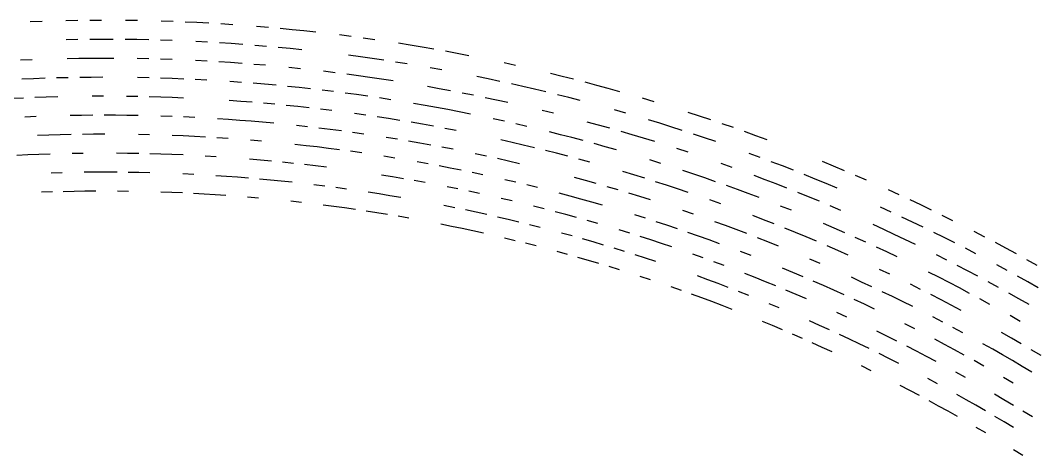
# Model space of a CAD drawing. Header units: metres. Extents: x -298 to 300, y -298 to 299.
# Drawn here: x -12.8 to 147.8, y 230.7 to 299.3 of the extents above; entities that cross this region are included whole.
import ezdxf

# ---------------------------------------------------------------- set-up
doc = ezdxf.new("R2010")
doc.units = ezdxf.units.M

msp = doc.modelspace()

# ---------------------------------------------------------------- linework, layer by layer
for p, q in [((-9.388193, 299.09973, -692.8203), (-11.26716, 299.03186, -692.8203)), ((-3.749277, 299.23273, -692.8203), (-5.629221, 299.2002, -692.8203)), ((0.011038, 299.26233, -692.8203), (-1.869211, 299.25342, -692.8203)), ((5.651602, 299.21814, -692.8203), (3.771475, 299.2447, -692.8203)), ((11.290518, 299.06763, -692.8203), (9.411184, 299.12958, -692.8203)), ((15.047903, 298.9082, -692.8203), (13.169485, 298.99377, -692.8203)), ((16.925772, 298.8108, -692.8203), (15.047903, 298.9082, -692.8203)), ((20.679617, 298.58063, -692.8203), (18.80303, 298.70166, -692.8203)), ((26.304312, 298.1469, -692.8203), (24.430288, 298.30328, -692.8203)), ((30.049185, 297.79895, -692.8203), (28.177298, 297.97882, -692.8203)), ((31.919973, 297.6073, -692.8203), (30.049185, 297.79895, -692.8203)), ((33.78954, 297.40393, -692.8203), (31.919973, 297.6073, -692.8203)), ((-3.738352, 296.24194, -692.8203), (-5.599497, 296.20953, -692.8203)), ((-0.015513, 296.2716, -692.8203), (-1.876963, 296.26257, -692.8203)), ((1.845999, 296.26892, -692.8203), (-0.015513, 296.2716, -692.8203)), ((5.568777, 296.2284, -692.8203), (3.707449, 296.25452, -692.8203)), ((7.429983, 296.19067, -692.8203), (5.568777, 296.2284, -692.8203)), ((11.15148, 296.07996, -692.8203), (9.290884, 296.14117, -692.8203)), ((16.730581, 295.82635, -692.8203), (14.871389, 295.9226, -692.8203)), ((20.44695, 295.59888, -692.8203), (18.589102, 295.71844, -692.8203)), ((22.304007, 295.4676, -692.8203), (20.44695, 295.59888, -692.8203)), ((39.390064, 296.72327, -692.8203), (37.524647, 296.96185, -692.8203)), ((43.11632, 296.21094, -692.8203), (41.254017, 296.4729, -692.8203)), ((48.693043, 295.3546, -692.8203), (46.835926, 295.65173, -692.8203)), ((26.015615, 295.17004, -692.8203), (24.160269, 295.32465, -692.8203)), ((29.723196, 294.82593, -692.8203), (27.869925, 295.00378, -692.8203)), ((31.575308, 294.63635, -692.8203), (29.723196, 294.82593, -692.8203)), ((50.548267, 295.0459, -692.8203), (48.693043, 295.3546, -692.8203)), ((52.40154, 294.72546, -692.8203), (50.548267, 295.0459, -692.8203)), ((56.101917, 294.04974, -692.8203), (54.252796, 294.39343, -692.8203)), ((57.948902, 293.69446, -692.8203), (56.101917, 294.04974, -692.8203)), ((-10.959665, 293.05774, -692.8203), (-12.800486, 292.97998, -692.8203)), ((-3.592478, 293.2528, -692.8203), (-5.434702, 293.22137, -692.8203)), ((-1.75001, 293.27258, -692.8203), (-3.592478, 293.2528, -692.8203)), ((0.09252, 293.28088, -692.8203), (-1.75001, 293.27258, -692.8203)), ((1.935049, 293.2776, -692.8203), (0.09252, 293.28088, -692.8203)), ((7.462271, 293.19812, -692.8203), (5.620047, 293.2362, -692.8203)), ((11.145865, 293.08734, -692.8203), (9.304251, 293.14856, -692.8203)), ((16.668142, 292.83435, -692.8203), (14.827932, 292.93024, -692.8203)), ((20.34667, 292.6079, -692.8203), (18.507742, 292.72693, -692.8203)), ((22.184805, 292.4773, -692.8203), (20.34667, 292.6079, -692.8203)), ((25.858511, 292.18152, -692.8203), (24.022085, 292.3352, -692.8203)), ((40.816395, 293.51428, -692.8203), (38.970997, 293.76196, -692.8203)), ((42.660145, 293.25507, -692.8203), (40.816395, 293.51428, -692.8203)), ((44.502308, 292.98425, -692.8203), (42.660145, 293.25507, -692.8203)), ((48.181324, 292.4079, -692.8203), (46.3427, 292.70184, -692.8203)), ((65.31347, 292.15735, -692.8203), (63.47594, 292.55896, -692.8203)), ((31.361502, 291.65143, -692.8203), (29.52831, 291.83966, -692.8203)), ((36.85375, 291.01758, -692.8203), (35.02434, 291.24036, -692.8203)), ((40.50823, 290.5376, -692.8203), (38.68175, 290.78333, -692.8203)), ((53.68572, 291.4568, -692.8203), (51.852894, 291.7854, -692.8203)), ((72.63744, 290.4356, -692.8203), (70.81054, 290.8833, -692.8203)), ((-10.738169, 290.07312, -692.8203), (-12.56019, 289.99695, -692.8203)), ((-8.915659, 290.13794, -692.8203), (-10.738169, 290.07312, -692.8203)), ((-5.26948, 290.23315, -692.8203), (-7.092722, 290.19128, -692.8203)), ((-1.622385, 290.2826, -692.8203), (-3.446055, 290.2636, -692.8203)), ((0.201345, 290.2901, -692.8203), (-1.622385, 290.2826, -692.8203)), ((7.495962, 290.20557, -692.8203), (5.672537, 290.2439, -692.8203)), ((11.141958, 290.0946, -692.8203), (9.319143, 290.15582, -692.8203)), ((12.964407, 290.0219, -692.8203), (11.141958, 290.0946, -692.8203)), ((16.60784, 289.84222, -692.8203), (14.786367, 289.93774, -692.8203)), ((22.068106, 289.48682, -692.8203), (20.24877, 289.6167, -692.8203)), ((25.704275, 289.19275, -692.8203), (23.886648, 289.34552, -692.8203)), ((27.520926, 289.02863, -692.8203), (25.704275, 289.19275, -692.8203)), ((42.33318, 290.2804, -692.8203), (40.50823, 290.5376, -692.8203)), ((44.156483, 290.01172, -692.8203), (42.33318, 290.2804, -692.8203)), ((45.978138, 289.73157, -692.8203), (44.156483, 290.01172, -692.8203)), ((60.995472, 290.0276, -692.8203), (59.171375, 290.4021, -692.8203)), ((62.817127, 289.6416, -692.8203), (60.995472, 290.0276, -692.8203)), ((66.45312, 288.83533, -692.8203), (64.636345, 289.24414, -692.8203)), ((74.46154, 289.97644, -692.8203), (72.63744, 290.4356, -692.8203)), ((78.100945, 289.0238, -692.8203), (76.28271, 289.50586, -692.8203)), ((31.150991, 288.66608, -692.8203), (29.336477, 288.85303, -692.8203)), ((32.964222, 288.4677, -692.8203), (31.150991, 288.66608, -692.8203)), ((36.586964, 288.03674, -692.8203), (34.776295, 288.25793, -692.8203)), ((40.20403, 287.56036, -692.8203), (38.39623, 287.80426, -692.8203)), ((42.010303, 287.3051, -692.8203), (40.20403, 287.56036, -692.8203)), ((53.246082, 288.49677, -692.8203), (51.431995, 288.82263, -692.8203)), ((55.058094, 288.15955, -692.8203), (53.246082, 288.49677, -692.8203)), ((58.675587, 287.45093, -692.8203), (56.86797, 287.8109, -692.8203)), ((68.267204, 288.41504, -692.8203), (66.45312, 288.83533, -692.8203)), ((70.07873, 287.9834, -692.8203), (68.267204, 288.41504, -692.8203)), ((73.69341, 287.08594, -692.8203), (71.88744, 287.54034, -692.8203)), ((79.91607, 288.53027, -692.8203), (78.100945, 289.0238, -692.8203)), ((81.72814, 288.0254, -692.8203), (79.91607, 288.53027, -692.8203)), ((-12.32197, 287.01367, -692.8203), (-14.124704, 286.92755, -692.8203)), ((-8.714853, 287.15198, -692.8203), (-10.518625, 287.0885, -692.8203)), ((-6.910715, 287.2041, -692.8203), (-8.714853, 287.15198, -692.8203)), ((0.308279, 287.29932, -692.8203), (-1.496714, 287.29248, -692.8203)), ((5.723013, 287.2516, -692.8203), (3.918203, 287.2788, -692.8203)), ((9.332022, 287.1631, -692.8203), (7.527639, 287.213, -692.8203)), ((11.136099, 287.10187, -692.8203), (9.332022, 287.1631, -692.8203)), ((12.939688, 287.0293, -692.8203), (11.136099, 287.10187, -692.8203)), ((21.949453, 286.49646, -692.8203), (20.148855, 286.62573, -692.8203)), ((23.749197, 286.35596, -692.8203), (21.949453, 286.49646, -692.8203)), ((27.345877, 286.04102, -692.8203), (25.548025, 286.2041, -692.8203)), ((45.617847, 286.76062, -692.8203), (43.81493, 287.03857, -692.8203)), ((51.015797, 285.8589, -692.8203), (49.218372, 286.17078, -692.8203)), ((62.284046, 286.69696, -692.8203), (60.481007, 287.0796, -692.8203)), ((64.08465, 286.30298, -692.8203), (62.284046, 286.69696, -692.8203)), ((75.49645, 286.62018, -692.8203), (73.69341, 287.08594, -692.8203)), ((87.14483, 286.44257, -692.8203), (85.34258, 286.98157, -692.8203)), ((-3.159373, 284.28503, -692.8203), (-4.945322, 284.2566, -692.8203)), ((-1.373301, 284.30237, -692.8203), (-3.159373, 284.28503, -692.8203)), ((2.199087, 284.30328, -692.8203), (0.412893, 284.30847, -692.8203)), ((3.98522, 284.28687, -692.8203), (2.199087, 284.30328, -692.8203)), ((5.771231, 284.25928, -692.8203), (3.98522, 284.28687, -692.8203)), ((30.938406, 285.6809, -692.8203), (29.14269, 285.86658, -692.8203)), ((32.73296, 285.4839, -692.8203), (30.938406, 285.6809, -692.8203)), ((36.318226, 285.05615, -692.8203), (34.526234, 285.27563, -692.8203)), ((41.685413, 284.33008, -692.8203), (39.897816, 284.58337, -692.8203)), ((52.811268, 285.53577, -692.8203), (51.015797, 285.8589, -692.8203)), ((54.604664, 285.2013, -692.8203), (52.811268, 285.53577, -692.8203)), ((56.395985, 284.8556, -692.8203), (54.604664, 285.2013, -692.8203)), ((58.185047, 284.49866, -692.8203), (56.395985, 284.8556, -692.8203)), ((71.26147, 284.614, -692.8203), (69.471245, 285.05322, -692.8203)), ((82.67864, 284.64417, -692.8203), (80.88775, 285.1551, -692.8203)), ((94.319145, 284.17377, -692.8203), (92.53094, 284.75787, -692.8203)), ((-10.301401, 284.1037, -692.8203), (-12.085947, 284.03033, -692.8203)), ((11.12792, 284.1092, -692.8203), (9.342642, 284.17047, -692.8203)), ((14.697134, 283.953, -692.8203), (12.912771, 284.03674, -692.8203)), ((20.046682, 283.63477, -692.8203), (18.26415, 283.75208, -692.8203)), ((21.828482, 283.50623, -692.8203), (20.046682, 283.63477, -692.8203)), ((23.609426, 283.36658, -692.8203), (21.828482, 283.50623, -692.8203)), ((25.389517, 283.2157, -692.8203), (23.609426, 283.36658, -692.8203)), ((27.16863, 283.0536, -692.8203), (25.389517, 283.2157, -692.8203)), ((32.49944, 282.50037, -692.8203), (30.723623, 282.69592, -692.8203)), ((45.255604, 283.78992, -692.8203), (43.471363, 284.06555, -692.8203)), ((47.038136, 283.50293, -692.8203), (45.255604, 283.78992, -692.8203)), ((50.597645, 282.8955, -692.8203), (48.818836, 283.20483, -692.8203)), ((52.3745, 282.57507, -692.8203), (50.597645, 282.8955, -692.8203)), ((63.538563, 283.36047, -692.8203), (61.75646, 283.7511, -692.8203)), ((67.09527, 282.54565, -692.8203), (65.31817, 282.95862, -692.8203)), ((78.39385, 282.74524, -692.8203), (76.615166, 283.22925, -692.8203)), ((80.16949, 282.25012, -692.8203), (78.39385, 282.74524, -692.8203)), ((88.03161, 283.04395, -692.8203), (86.2506, 283.58856, -692.8203)), ((89.809135, 282.48816, -692.8203), (88.03161, 283.04395, -692.8203)), ((96.10369, 283.57843, -692.8203), (94.319145, 284.17377, -692.8203)), ((99.66143, 282.3542, -692.8203), (97.88445, 282.97192, -692.8203)), ((-8.320139, 281.1797, -692.8203), (-10.086374, 281.11877, -692.8203)), ((-6.553537, 281.22943, -692.8203), (-8.320139, 281.1797, -692.8203)), ((-4.78657, 281.26813, -692.8203), (-6.553537, 281.22943, -692.8203)), ((-1.252146, 281.31213, -692.8203), (-3.01948, 281.29565, -692.8203)), ((0.515249, 281.3175, -692.8203), (-1.252146, 281.31213, -692.8203)), ((7.584219, 281.22797, -692.8203), (5.81719, 281.26703, -692.8203)), ((12.883535, 281.04425, -692.8203), (11.117483, 281.11658, -692.8203)), ((36.04717, 282.07574, -692.8203), (34.273975, 282.29364, -692.8203)), ((37.81902, 281.84674, -692.8203), (36.04717, 282.07574, -692.8203)), ((41.358265, 281.35535, -692.8203), (39.589405, 281.60657, -692.8203)), ((55.922047, 281.90063, -692.8203), (54.14928, 282.2434, -692.8203)), ((72.41064, 281.23975, -692.8203), (70.641594, 281.68616, -692.8203)), ((74.17687, 280.78223, -692.8203), (72.41064, 281.23975, -692.8203)), ((83.711296, 281.22632, -692.8203), (81.94195, 281.74377, -692.8203)), ((85.47729, 280.69775, -692.8203), (83.711296, 281.22632, -692.8203)), ((91.58318, 281.9212, -692.8203), (89.809135, 282.48816, -692.8203)), ((95.120415, 280.7539, -692.8203), (93.35363, 281.34308, -692.8203)), ((103.203545, 281.08533, -692.8203), (101.43444, 281.72534, -692.8203)), ((104.96856, 280.4342, -692.8203), (103.203545, 281.08533, -692.8203)), ((14.649099, 280.96082, -692.8203), (12.883535, 281.04425, -692.8203)), ((16.414114, 280.86627, -692.8203), (14.649099, 280.96082, -692.8203)), ((19.942312, 280.64392, -692.8203), (18.178518, 280.76062, -692.8203)), ((25.22875, 280.22736, -692.8203), (23.467459, 280.37732, -692.8203)), ((32.2636, 279.51703, -692.8203), (30.506582, 279.71118, -692.8203)), ((34.019398, 279.31183, -692.8203), (32.2636, 279.51703, -692.8203)), ((46.655018, 280.5349, -692.8203), (44.8911, 280.81946, -692.8203)), ((50.177235, 279.9325, -692.8203), (48.41704, 280.23926, -692.8203)), ((51.935474, 279.61475, -692.8203), (50.177235, 279.9325, -692.8203)), ((64.7517, 280.02002, -692.8203), (62.99053, 280.41833, -692.8203)), ((66.51031, 279.61066, -692.8203), (64.7517, 280.02002, -692.8203)), ((68.26641, 279.1902, -692.8203), (66.51031, 279.61066, -692.8203)), ((75.94024, 280.3136, -692.8203), (74.17687, 280.78223, -692.8203)), ((79.45794, 279.34314, -692.8203), (77.700615, 279.83392, -692.8203)), ((87.23998, 280.15808, -692.8203), (85.47729, 280.69775, -692.8203)), ((96.88348, 280.15356, -692.8203), (95.120415, 280.7539, -692.8203)), ((-11.620737, 278.06323, -692.8203), (-13.367319, 277.9817, -692.8203)), ((-9.873667, 278.1338, -692.8203), (-11.620737, 278.06323, -692.8203)), ((-8.126169, 278.19336, -692.8203), (-9.873667, 278.1338, -692.8203)), ((-2.881785, 278.30627, -692.8203), (-4.630136, 278.2796, -692.8203)), ((4.112478, 278.30298, -692.8203), (2.363943, 278.3203, -692.8203)), ((5.860891, 278.27478, -692.8203), (4.112478, 278.30298, -692.8203)), ((9.357107, 278.18524, -692.8203), (7.609121, 278.23547, -692.8203)), ((11.104788, 278.12402, -692.8203), (9.357107, 278.18524, -692.8203)), ((12.852041, 278.05176, -692.8203), (11.104788, 278.12402, -692.8203)), ((18.090628, 277.7693, -692.8203), (16.345022, 277.87445, -692.8203)), ((35.773914, 279.09558, -692.8203), (34.019398, 279.31183, -692.8203)), ((37.527027, 278.8684, -692.8203), (35.773914, 279.09558, -692.8203)), ((41.02886, 278.38086, -692.8203), (39.278736, 278.63013, -692.8203)), ((55.44585, 278.9461, -692.8203), (53.6917, 279.28595, -692.8203)), ((60.695118, 277.86047, -692.8203), (58.94762, 278.2334, -692.8203)), ((71.7705, 278.31628, -692.8203), (70.01977, 278.7588, -692.8203)), ((73.518364, 277.86285, -692.8203), (71.7705, 278.31628, -692.8203)), ((81.21221, 278.8413, -692.8203), (79.45794, 279.34314, -692.8203)), ((92.50738, 278.47278, -692.8203), (90.75512, 279.0456, -692.8203)), ((103.89727, 277.64185, -692.8203), (102.14971, 278.28625, -692.8203)), ((25.065725, 277.2392, -692.8203), (23.323233, 277.38818, -692.8203)), ((26.807302, 277.07928, -692.8203), (25.065725, 277.2392, -692.8203)), ((30.287283, 276.72662, -692.8203), (28.547842, 276.90845, -692.8203)), ((33.762623, 276.33026, -692.8203), (32.025562, 276.53394, -692.8203)), ((35.4984, 276.11572, -692.8203), (33.762623, 276.33026, -692.8203)), ((46.26958, 277.56714, -692.8203), (44.524403, 277.84937, -692.8203)), ((51.49425, 276.65485, -692.8203), (49.754627, 276.9699, -692.8203)), ((54.967457, 275.99194, -692.8203), (53.23186, 276.32886, -692.8203)), ((64.182976, 277.0819, -692.8203), (62.440235, 277.47668, -692.8203)), ((65.92315, 276.67615, -692.8203), (64.182976, 277.0819, -692.8203)), ((77.005486, 276.92303, -692.8203), (75.26336, 277.39844, -692.8203)), ((88.19683, 276.72424, -692.8203), (86.45568, 277.26996, -692.8203)), ((99.47961, 276.07178, -692.8203), (97.74218, 276.68848, -692.8203)), ((107.38, 276.31995, -692.8203), (105.64068, 276.98633, -692.8203)), ((109.115105, 275.6427, -692.8203), (107.38, 276.31995, -692.8203)), ((115.470146, 276.29553, -692.8203), (113.73077, 277.01282, -692.8203)), ((117.20495, 275.56738, -692.8203), (115.470146, 276.29553, -692.8203)), ((-6.205393, 275.2544, -692.8203), (-7.934458, 275.20697, -692.8203)), ((-1.016672, 275.33167, -692.8203), (-2.746409, 275.31677, -692.8203)), ((0.713125, 275.33563, -692.8203), (-1.016672, 275.33167, -692.8203)), ((2.442922, 275.3288, -692.8203), (0.713125, 275.33563, -692.8203)), ((5.902334, 275.28247, -692.8203), (4.17272, 275.31104, -692.8203)), ((7.631765, 275.24304, -692.8203), (5.902334, 275.28247, -692.8203)), ((14.546194, 274.9765, -692.8203), (12.818228, 275.05945, -692.8203)), ((19.726675, 274.66266, -692.8203), (18.000479, 274.77808, -692.8203)), ((21.452078, 274.53638, -692.8203), (19.726675, 274.66266, -692.8203)), ((45.882008, 274.5998, -692.8203), (44.155445, 274.87964, -692.8203)), ((56.700916, 275.64417, -692.8203), (54.967457, 275.99194, -692.8203)), ((60.16112, 274.9159, -692.8203), (58.43218, 275.28546, -692.8203)), ((83.94305, 274.91223, -692.8203), (82.21343, 275.43127, -692.8203)), ((85.669426, 274.38232, -692.8203), (83.94305, 274.91223, -692.8203)), ((93.39941, 275.02148, -692.8203), (91.668755, 275.59998, -692.8203)), ((95.126335, 274.43213, -692.8203), (93.39941, 275.02148, -692.8203)), ((104.668144, 274.15637, -692.8203), (102.94262, 274.8058, -692.8203)), ((112.57244, 274.25537, -692.8203), (110.84594, 274.95447, -692.8203)), ((120.66076, 274.0785, -692.8203), (118.93517, 274.82837, -692.8203)), ((23.176687, 274.39917, -692.8203), (21.452078, 274.53638, -692.8203)), ((26.62322, 274.0924, -692.8203), (24.900442, 274.25122, -692.8203)), ((28.345022, 273.92273, -692.8203), (26.62322, 274.0924, -692.8203)), ((30.065664, 273.7423, -692.8203), (28.345022, 273.92273, -692.8203)), ((35.22063, 273.1361, -692.8203), (33.50359, 273.34894, -692.8203)), ((47.6068, 274.30908, -692.8203), (45.882008, 274.5998, -692.8203)), ((51.05077, 273.69525, -692.8203), (49.3297, 274.00757, -692.8203)), ((56.20171, 272.69348, -692.8203), (54.486805, 273.0382, -692.8203)), ((65.33379, 273.74207, -692.8203), (63.611988, 274.14417, -692.8203)), ((68.769585, 272.90552, -692.8203), (67.05297, 273.32922, -692.8203)), ((76.3081, 274.0127, -692.8203), (74.58434, 274.48376, -692.8203)), ((78.02892, 273.53082, -692.8203), (76.3081, 274.0127, -692.8203)), ((81.46136, 272.53467, -692.8203), (79.7467, 273.03815, -692.8203)), ((89.112114, 273.29004, -692.8203), (87.39245, 273.8416, -692.8203)), ((90.82824, 272.72766, -692.8203), (89.112114, 273.29004, -692.8203)), ((96.8496, 273.8319, -692.8203), (95.126335, 274.43213, -692.8203)), ((100.28466, 272.59912, -692.8203), (98.569084, 273.22095, -692.8203)), ((106.38958, 273.49622, -692.8203), (104.668144, 274.15637, -692.8203)), ((108.106804, 272.82526, -692.8203), (106.38958, 273.49622, -692.8203)), ((114.29449, 273.54553, -692.8203), (112.57244, 274.25537, -692.8203)), ((116.01208, 272.82477, -692.8203), (114.29449, 273.54553, -692.8203)), ((-7.745005, 272.22046, -692.8203), (-9.454966, 272.16333, -692.8203)), ((-4.324106, 272.30237, -692.8203), (-6.034677, 272.26672, -692.8203)), ((-2.613291, 272.3272, -692.8203), (-4.324106, 272.30237, -692.8203)), ((-0.902354, 272.3413, -692.8203), (-2.613291, 272.3272, -692.8203)), ((4.230703, 272.3191, -692.8203), (2.519705, 272.33728, -692.8203)), ((11.072561, 272.13904, -692.8203), (9.362539, 272.2002, -692.8203)), ((12.782217, 272.06714, -692.8203), (11.072561, 272.13904, -692.8203)), ((16.200064, 271.8911, -692.8203), (14.491385, 271.9845, -692.8203)), ((17.908072, 271.787, -692.8203), (16.200064, 271.8911, -692.8203)), ((19.615469, 271.67224, -692.8203), (17.908072, 271.787, -692.8203)), ((38.650562, 272.67798, -692.8203), (36.93633, 272.91248, -692.8203)), ((43.78417, 271.91016, -692.8203), (42.074574, 272.17688, -692.8203)), ((45.492115, 271.6327, -692.8203), (43.78417, 271.91016, -692.8203)), ((47.19829, 271.3446, -692.8203), (45.492115, 271.6327, -692.8203)), ((59.624928, 271.97168, -692.8203), (57.914417, 272.33795, -692.8203)), ((73.90307, 271.5697, -692.8203), (72.194695, 272.02576, -692.8203)), ((75.608574, 271.10303, -692.8203), (73.90307, 271.5697, -692.8203)), ((84.881035, 271.49536, -692.8203), (83.172844, 272.0204, -692.8203)), ((86.58593, 270.9596, -692.8203), (84.881035, 271.49536, -692.8203)), ((92.540825, 272.15454, -692.8203), (90.82824, 272.72766, -692.8203)), ((101.99633, 271.96655, -692.8203), (100.28466, 272.59912, -692.8203)), ((103.70403, 271.32324, -692.8203), (101.99633, 271.96655, -692.8203)), ((111.52856, 271.451, -692.8203), (109.81982, 272.14355, -692.8203)), ((113.2329, 270.7478, -692.8203), (111.52856, 271.451, -692.8203)), ((125.80883, 271.76385, -692.8203), (124.09765, 272.54614, -692.8203)), ((24.7329, 271.26337, -692.8203), (23.027945, 271.4104, -692.8203)), ((31.542654, 270.56836, -692.8203), (29.841848, 270.75818, -692.8203)), ((36.63756, 269.93488, -692.8203), (34.9406, 270.15674, -692.8203)), ((38.33312, 269.7024, -692.8203), (36.63756, 269.93488, -692.8203)), ((55.700306, 269.74323, -692.8203), (54.003956, 270.08484, -692.8203)), ((64.74218, 270.8086, -692.8203), (63.038868, 271.20703, -692.8203)), ((69.83672, 269.54907, -692.8203), (68.14117, 269.9796, -692.8203)), ((77.31109, 270.62555, -692.8203), (75.608574, 271.10303, -692.8203)), ((79.01061, 270.13745, -692.8203), (77.31109, 270.62555, -692.8203)), ((97.65661, 270.37067, -692.8203), (95.95507, 270.976, -692.8203)), ((108.80248, 269.32898, -692.8203), (107.10717, 270.0044, -692.8203)), ((116.62823, 269.3092, -692.8203), (114.93285, 270.0338, -692.8203)), ((124.53057, 269.05994, -692.8203), (122.83642, 269.83435, -692.8203)), ((129.21635, 270.167, -692.8203), (127.51513, 270.97083, -692.8203)), ((130.91252, 269.35254, -692.8203), (129.21635, 270.167, -692.8203)), ((40.02721, 269.45923, -692.8203), (38.33312, 269.7024, -692.8203)), ((43.410755, 268.94104, -692.8203), (41.719776, 269.20544, -692.8203)), ((45.100025, 268.66602, -692.8203), (43.410755, 268.94104, -692.8203)), ((48.473255, 268.0841, -692.8203), (46.787525, 268.38037, -692.8203)), ((59.086475, 269.02795, -692.8203), (57.39452, 269.39093, -692.8203)), ((60.776173, 268.65442, -692.8203), (59.086475, 269.02795, -692.8203)), ((64.14837, 267.8755, -692.8203), (62.46349, 268.27026, -692.8203)), ((73.21966, 268.65625, -692.8203), (71.529594, 269.10797, -692.8203)), ((74.90685, 268.19385, -692.8203), (73.21966, 268.65625, -692.8203)), ((85.777275, 268.07837, -692.8203), (84.09045, 268.60907, -692.8203)), ((93.37115, 268.70984, -692.8203), (91.68017, 269.28833, -692.8203)), ((104.42394, 267.8427, -692.8203), (102.73809, 268.49066, -692.8203)), ((127.90429, 267.47937, -692.8203), (126.2199, 268.2749, -692.8203)), ((134.28941, 267.6917, -692.8203), (132.60362, 268.52747, -692.8203)), ((55.196705, 266.79333, -692.8203), (53.51891, 267.1319, -692.8203)), ((56.872364, 266.44434, -692.8203), (55.196705, 266.79333, -692.8203)), ((65.83074, 267.47015, -692.8203), (64.14837, 267.8755, -692.8203)), ((69.18774, 266.6278, -692.8203), (67.51055, 267.0542, -692.8203)), ((78.27239, 267.2373, -692.8203), (76.59112, 267.72083, -692.8203)), ((89.14074, 266.98517, -692.8203), (87.460686, 267.537, -692.8203)), ((90.81725, 266.42273, -692.8203), (89.14074, 266.98517, -692.8203)), ((98.42193, 266.91095, -692.8203), (96.74206, 267.52118, -692.8203)), ((100.09789, 266.29016, -692.8203), (98.42193, 266.91095, -692.8203)), ((106.105705, 267.1842, -692.8203), (104.42394, 267.8427, -692.8203)), ((115.54052, 266.52112, -692.8203), (113.86266, 267.23895, -692.8203)), ((123.36352, 266.30457, -692.8203), (121.68682, 267.07153, -692.8203)), ((129.58366, 266.67316, -692.8203), (127.90429, 267.47937, -692.8203)), ((58.545826, 266.08472, -692.8203), (56.872364, 266.44434, -692.8203)), ((60.21703, 265.7146, -692.8203), (58.545826, 266.08472, -692.8203)), ((74.20287, 265.28528, -692.8203), (72.53399, 265.7433, -692.8203)), ((83.29772, 265.7234, -692.8203), (81.625786, 266.23853, -692.8203)), ((86.63177, 264.6615, -692.8203), (84.96636, 265.1977, -692.8203)), ((94.15966, 265.26636, -692.8203), (92.49029, 265.8498, -692.8203)), ((95.82537, 264.67236, -692.8203), (94.15966, 265.26636, -692.8203)), ((101.76995, 265.65887, -692.8203), (100.09789, 266.29016, -692.8203)), ((105.102104, 264.36487, -692.8203), (103.43804, 265.0171, -692.8203)), ((109.45672, 265.83557, -692.8203), (107.78332, 266.51514, -692.8203)), ((111.12585, 265.1454, -692.8203), (109.45672, 265.83557, -692.8203)), ((112.79058, 264.44482, -692.8203), (111.12585, 265.1454, -692.8203)), ((117.21386, 265.79272, -692.8203), (115.54052, 266.52112, -692.8203)), ((120.546745, 264.30444, -692.8203), (118.88262, 265.05383, -692.8203)), ((125.03545, 265.52698, -692.8203), (123.36352, 266.30457, -692.8203)), ((126.702446, 264.73895, -692.8203), (125.03545, 265.52698, -692.8203)), ((132.92705, 265.02917, -692.8203), (131.25792, 265.85645, -692.8203)), ((134.59093, 264.19153, -692.8203), (132.92705, 265.02917, -692.8203)), ((139.31511, 265.12115, -692.8203), (137.64525, 265.98853, -692.8203)), ((65.2163, 264.54138, -692.8203), (63.552296, 264.94293, -692.8203)), ((68.53655, 263.70697, -692.8203), (66.87774, 264.1294, -692.8203)), ((77.531975, 264.33777, -692.8203), (75.86895, 264.81677, -692.8203)), ((79.19201, 263.8484, -692.8203), (77.531975, 264.33777, -692.8203)), ((88.293755, 264.11493, -692.8203), (86.63177, 264.6615, -692.8203)), ((89.95226, 263.55786, -692.8203), (88.293755, 264.11493, -692.8203)), ((97.4873, 264.068, -692.8203), (95.82537, 264.67236, -692.8203)), ((106.76202, 263.70215, -692.8203), (105.102104, 264.36487, -692.8203)), ((116.106804, 263.01233, -692.8203), (114.45092, 263.73376, -692.8203)), ((123.86071, 262.7744, -692.8203), (122.20611, 263.54468, -692.8203)), ((128.36449, 263.94043, -692.8203), (126.702446, 264.73895, -692.8203)), ((142.63835, 263.35498, -692.8203), (140.97948, 264.2433, -692.8203)), ((73.49676, 262.3772, -692.8203), (71.84618, 262.8308, -692.8203)), ((76.78936, 261.43884, -692.8203), (75.14452, 261.9132, -692.8203)), ((82.5028, 262.83832, -692.8203), (80.84899, 263.3485, -692.8203)), ((85.80065, 261.78668, -692.8203), (84.15331, 262.3177, -692.8203)), ((94.90649, 261.82434, -692.8203), (93.25872, 262.41254, -692.8203)), ((102.450066, 262.19226, -692.8203), (100.799736, 262.82788, -692.8203)), ((117.75811, 262.2804, -692.8203), (116.106804, 263.01233, -692.8203)), ((125.51043, 261.99384, -692.8203), (123.86071, 262.7744, -692.8203)), ((133.32018, 261.48242, -692.8203), (131.67339, 262.31213, -692.8203)), ((137.90288, 262.48474, -692.8203), (136.24962, 263.34332, -692.8203)), ((144.29161, 262.45624, -692.8203), (142.63835, 263.35498, -692.8203)), ((78.431206, 260.95416, -692.8203), (76.78936, 261.43884, -692.8203)), ((81.70568, 259.95386, -692.8203), (80.07, 260.45923, -692.8203)), ((87.44457, 261.24536, -692.8203), (85.80065, 261.78668, -692.8203)), ((98.19091, 260.61682, -692.8203), (96.55059, 261.2257, -692.8203)), ((109.01061, 259.54633, -692.8203), (107.3767, 260.22327, -692.8203)), ((113.35931, 260.94727, -692.8203), (111.716484, 261.65155, -692.8203)), ((136.59789, 259.792, -692.8203), (134.96165, 260.64233, -692.8203)), ((142.83, 259.84692, -692.8203), (141.19316, 260.73645, -692.8203)), ((147.58104, 260.6277, -692.8203), (145.9392, 261.54712, -692.8203)), ((86.593254, 258.37646, -692.8203), (84.96734, 258.91254, -692.8203)), ((95.61175, 258.38428, -692.8203), (93.98553, 258.97705, -692.8203)), ((103.08849, 258.72845, -692.8203), (101.45995, 259.36816, -692.8203)), ((104.713066, 258.0785, -692.8203), (103.08849, 258.72845, -692.8203)), ((110.64025, 258.85913, -692.8203), (109.01061, 259.54633, -692.8203)), ((119.88549, 258.02747, -692.8203), (118.26086, 258.77277, -692.8203)), ((124.31658, 259.2495, -692.8203), (122.684135, 260.0227, -692.8203)), ((132.05956, 258.76813, -692.8203), (130.42986, 259.58997, -692.8203)), ((133.684, 257.93604, -692.8203), (132.05956, 258.76813, -692.8203)), ((138.22874, 258.9314, -692.8203), (136.59789, 259.792, -692.8203)), ((146.08684, 258.03687, -692.8203), (144.46129, 258.94702, -692.8203)), ((91.45037, 256.70715, -692.8203), (89.83483, 257.2738, -692.8203)), ((97.234184, 257.78137, -692.8203), (95.61175, 258.38428, -692.8203)), ((98.8529, 257.1682, -692.8203), (97.234184, 257.78137, -692.8203)), ((106.33355, 257.41833, -692.8203), (104.713066, 258.0785, -692.8203)), ((113.88647, 257.45404, -692.8203), (112.26556, 258.16168, -692.8203)), ((115.50286, 256.7362, -692.8203), (113.88647, 257.45404, -692.8203)), ((121.505486, 257.2719, -692.8203), (119.88549, 258.02747, -692.8203)), ((129.1845, 256.86865, -692.8203), (127.56689, 257.6725, -692.8203)), ((135.30327, 257.09375, -692.8203), (133.684, 257.93604, -692.8203)), ((136.91716, 256.24133, -692.8203), (135.30327, 257.09375, -692.8203)), ((141.4741, 257.17938, -692.8203), (139.85417, 258.0605, -692.8203)), ((147.70671, 257.11652, -692.8203), (146.08684, 258.03687, -692.8203)), ((94.67071, 255.54356, -692.8203), (93.06237, 256.13043, -692.8203)), ((96.27538, 254.94658, -692.8203), (94.67071, 255.54356, -692.8203)), ((102.078545, 255.91148, -692.8203), (100.467705, 256.54492, -692.8203)), ((109.56188, 256.0675, -692.8203), (107.94982, 256.74805, -692.8203)), ((111.16967, 255.37694, -692.8203), (109.56188, 256.0675, -692.8203)), ((117.1148, 256.0083, -692.8203), (115.50286, 256.7362, -692.8203)), ((124.73107, 255.73033, -692.8203), (123.12072, 256.50623, -692.8203)), ((126.3366, 254.94438, -692.8203), (124.73107, 255.73033, -692.8203)), ((132.40459, 255.23058, -692.8203), (130.7971, 256.0547, -692.8203)), ((140.12889, 254.50603, -692.8203), (138.52574, 255.37871, -692.8203)), ((144.69731, 255.38676, -692.8203), (143.08855, 256.28815, -692.8203)), ((146.3004, 254.47527, -692.8203), (144.69731, 255.38676, -692.8203)), ((97.876274, 254.33952, -692.8203), (96.27538, 254.94658, -692.8203)), ((99.47332, 253.7224, -692.8203), (97.876274, 254.33952, -692.8203)), ((106.886955, 253.95055, -692.8203), (105.28826, 254.61424, -692.8203)), ((120.32476, 254.52202, -692.8203), (118.7221, 255.27019, -692.8203)), ((121.92272, 253.76378, -692.8203), (120.32476, 254.52202, -692.8203)), ((127.937126, 254.1483, -692.8203), (126.3366, 254.94438, -692.8203)), ((134.00682, 254.39635, -692.8203), (132.40459, 255.23058, -692.8203)), ((135.60387, 253.55211, -692.8203), (134.00682, 254.39635, -692.8203)), ((117.55663, 252.51384, -692.8203), (115.96667, 253.24467, -692.8203)), ((132.70842, 251.70006, -692.8203), (131.1231, 252.52611, -692.8203)), ((144.90501, 251.82774, -692.8203), (143.31859, 252.73051, -692.8203)), ((105.82195, 251.15392, -692.8203), (104.24084, 251.81102, -692.8203)), ((107.39892, 250.48692, -692.8203), (105.82195, 251.15392, -692.8203)), ((113.23925, 251.1956, -692.8203), (111.65771, 251.89928, -692.8203)), ((114.81646, 250.48198, -692.8203), (113.23925, 251.1956, -692.8203)), ((128.26616, 250.63078, -692.8203), (126.68774, 251.429, -692.8203)), ((135.86333, 250.01805, -692.8203), (134.2885, 250.864, -692.8203)), ((110.540215, 249.12328, -692.8203), (108.97167, 249.81004, -692.8203)), ((117.95721, 249.02501, -692.8203), (116.38909, 249.7584, -692.8203)), ((119.52062, 248.28178, -692.8203), (117.95721, 249.02501, -692.8203)), ((123.86993, 249.49107, -692.8203), (122.2987, 250.26164, -692.8203)), ((125.43627, 248.71062, -692.8203), (123.86993, 249.49107, -692.8203)), ((132.97118, 248.17693, -692.8203), (131.40794, 249.00475, -692.8203)), ((143.50792, 249.18114, -692.8203), (141.9381, 250.07518, -692.8203)), ((145.07207, 248.2772, -692.8203), (143.50792, 249.18114, -692.8203)), ((113.66418, 247.7202, -692.8203), (112.10436, 248.42662, -692.8203)), ((115.219475, 247.00395, -692.8203), (113.66418, 247.7202, -692.8203)), ((121.07946, 247.52873, -692.8203), (119.52062, 248.28178, -692.8203)), ((128.55406, 247.12029, -692.8203), (126.99767, 247.92033, -692.8203)), ((134.52916, 247.33928, -692.8203), (132.97118, 248.17693, -692.8203)), ((140.55565, 247.42094, -692.8203), (138.99693, 248.2965, -692.8203)), ((142.10875, 246.53563, -692.8203), (140.55565, 247.42094, -692.8203)), ((148.18321, 246.44005, -692.8203), (146.63048, 247.36351, -692.8203)), ((124.18273, 245.99321, -692.8203), (122.63348, 246.76585, -692.8203)), ((125.727104, 245.21092, -692.8203), (124.18273, 245.99321, -692.8203)), ((130.10545, 246.31041, -692.8203), (128.55406, 247.12029, -692.8203)), ((131.65178, 245.49083, -692.8203), (130.10545, 246.31041, -692.8203)), ((136.08183, 246.49187, -692.8203), (134.52916, 247.33928, -692.8203)), ((143.65636, 245.64061, -692.8203), (142.10875, 246.53563, -692.8203)), ((121.39501, 244.04161, -692.8203), (119.85815, 244.79674, -692.8203)), ((139.17113, 244.7678, -692.8203), (137.6292, 245.63469, -692.8203)), ((145.19823, 244.73582, -692.8203), (143.65636, 245.64061, -692.8203)), ((146.73448, 243.8214, -692.8203), (145.19823, 244.73582, -692.8203)), ((131.85466, 241.98485, -692.8203), (130.33037, 242.80583, -692.8203)), ((136.25945, 242.97398, -692.8203), (134.7288, 243.82256, -692.8203)), ((143.76402, 242.10924, -692.8203), (142.23863, 243.00505, -692.8203)), ((127.4945, 240.92491, -692.8203), (125.97692, 241.71849, -692.8203)), ((129.00694, 240.12181, -692.8203), (127.4945, 240.92491, -692.8203)), ((132.01677, 238.48723, -692.8203), (130.51439, 239.30925, -692.8203)), ((136.39622, 239.46477, -692.8203), (134.88768, 240.31432, -692.8203)), ((137.89952, 238.60576, -692.8203), (136.39622, 239.46477, -692.8203)), ((142.32787, 239.48375, -692.8203), (140.81895, 240.37059, -692.8203)), ((143.83116, 238.58745, -692.8203), (142.32787, 239.48375, -692.8203)), ((133.5139, 237.65575, -692.8203), (132.01677, 238.48723, -692.8203)), ((139.39732, 237.73729, -692.8203), (137.89952, 238.60576, -692.8203)), ((135.00584, 236.81493, -692.8203), (133.5139, 237.65575, -692.8203)), ((142.37651, 235.97221, -692.8203), (140.8897, 236.85942, -692.8203)), ((146.82072, 236.76659, -692.8203), (145.32878, 237.68169, -692.8203)), ((139.44957, 234.23619, -692.8203), (137.97374, 235.10509, -692.8203)), ((143.85777, 235.07567, -692.8203), (142.37651, 235.97221, -692.8203)), ((145.29771, 230.66844, -692.8203), (143.84404, 231.5742, -692.8203))]:
    msp.add_line(p, q)

doc.saveas('drawing.dxf')
